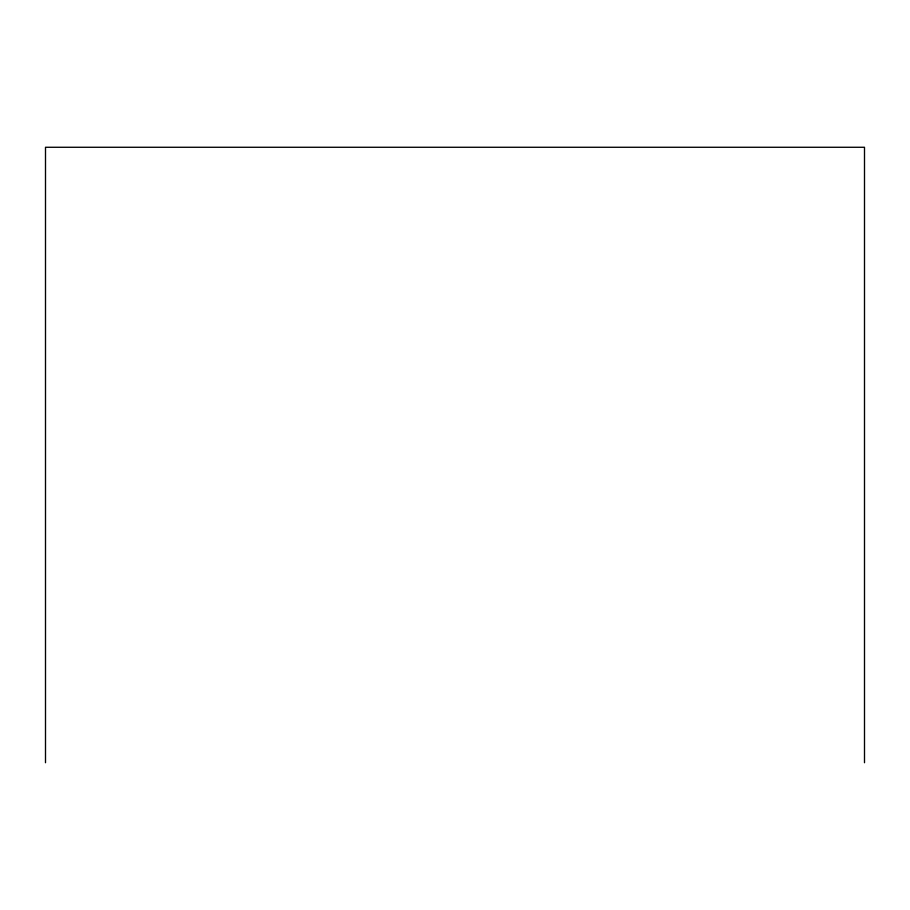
<?xml version="1.0" encoding="UTF-8"?>
<svg xmlns="http://www.w3.org/2000/svg" width="910" height="910" viewBox="0 0 910 910"><rect width="100%" height="100%" fill="white"/><g stroke="black" fill="none" stroke-linecap="round" stroke-linejoin="round"><path stroke-width="1.36" d="M864.5 762.728L864.5 147.272L45.5 147.272L45.5 762.728"/></g></svg>
